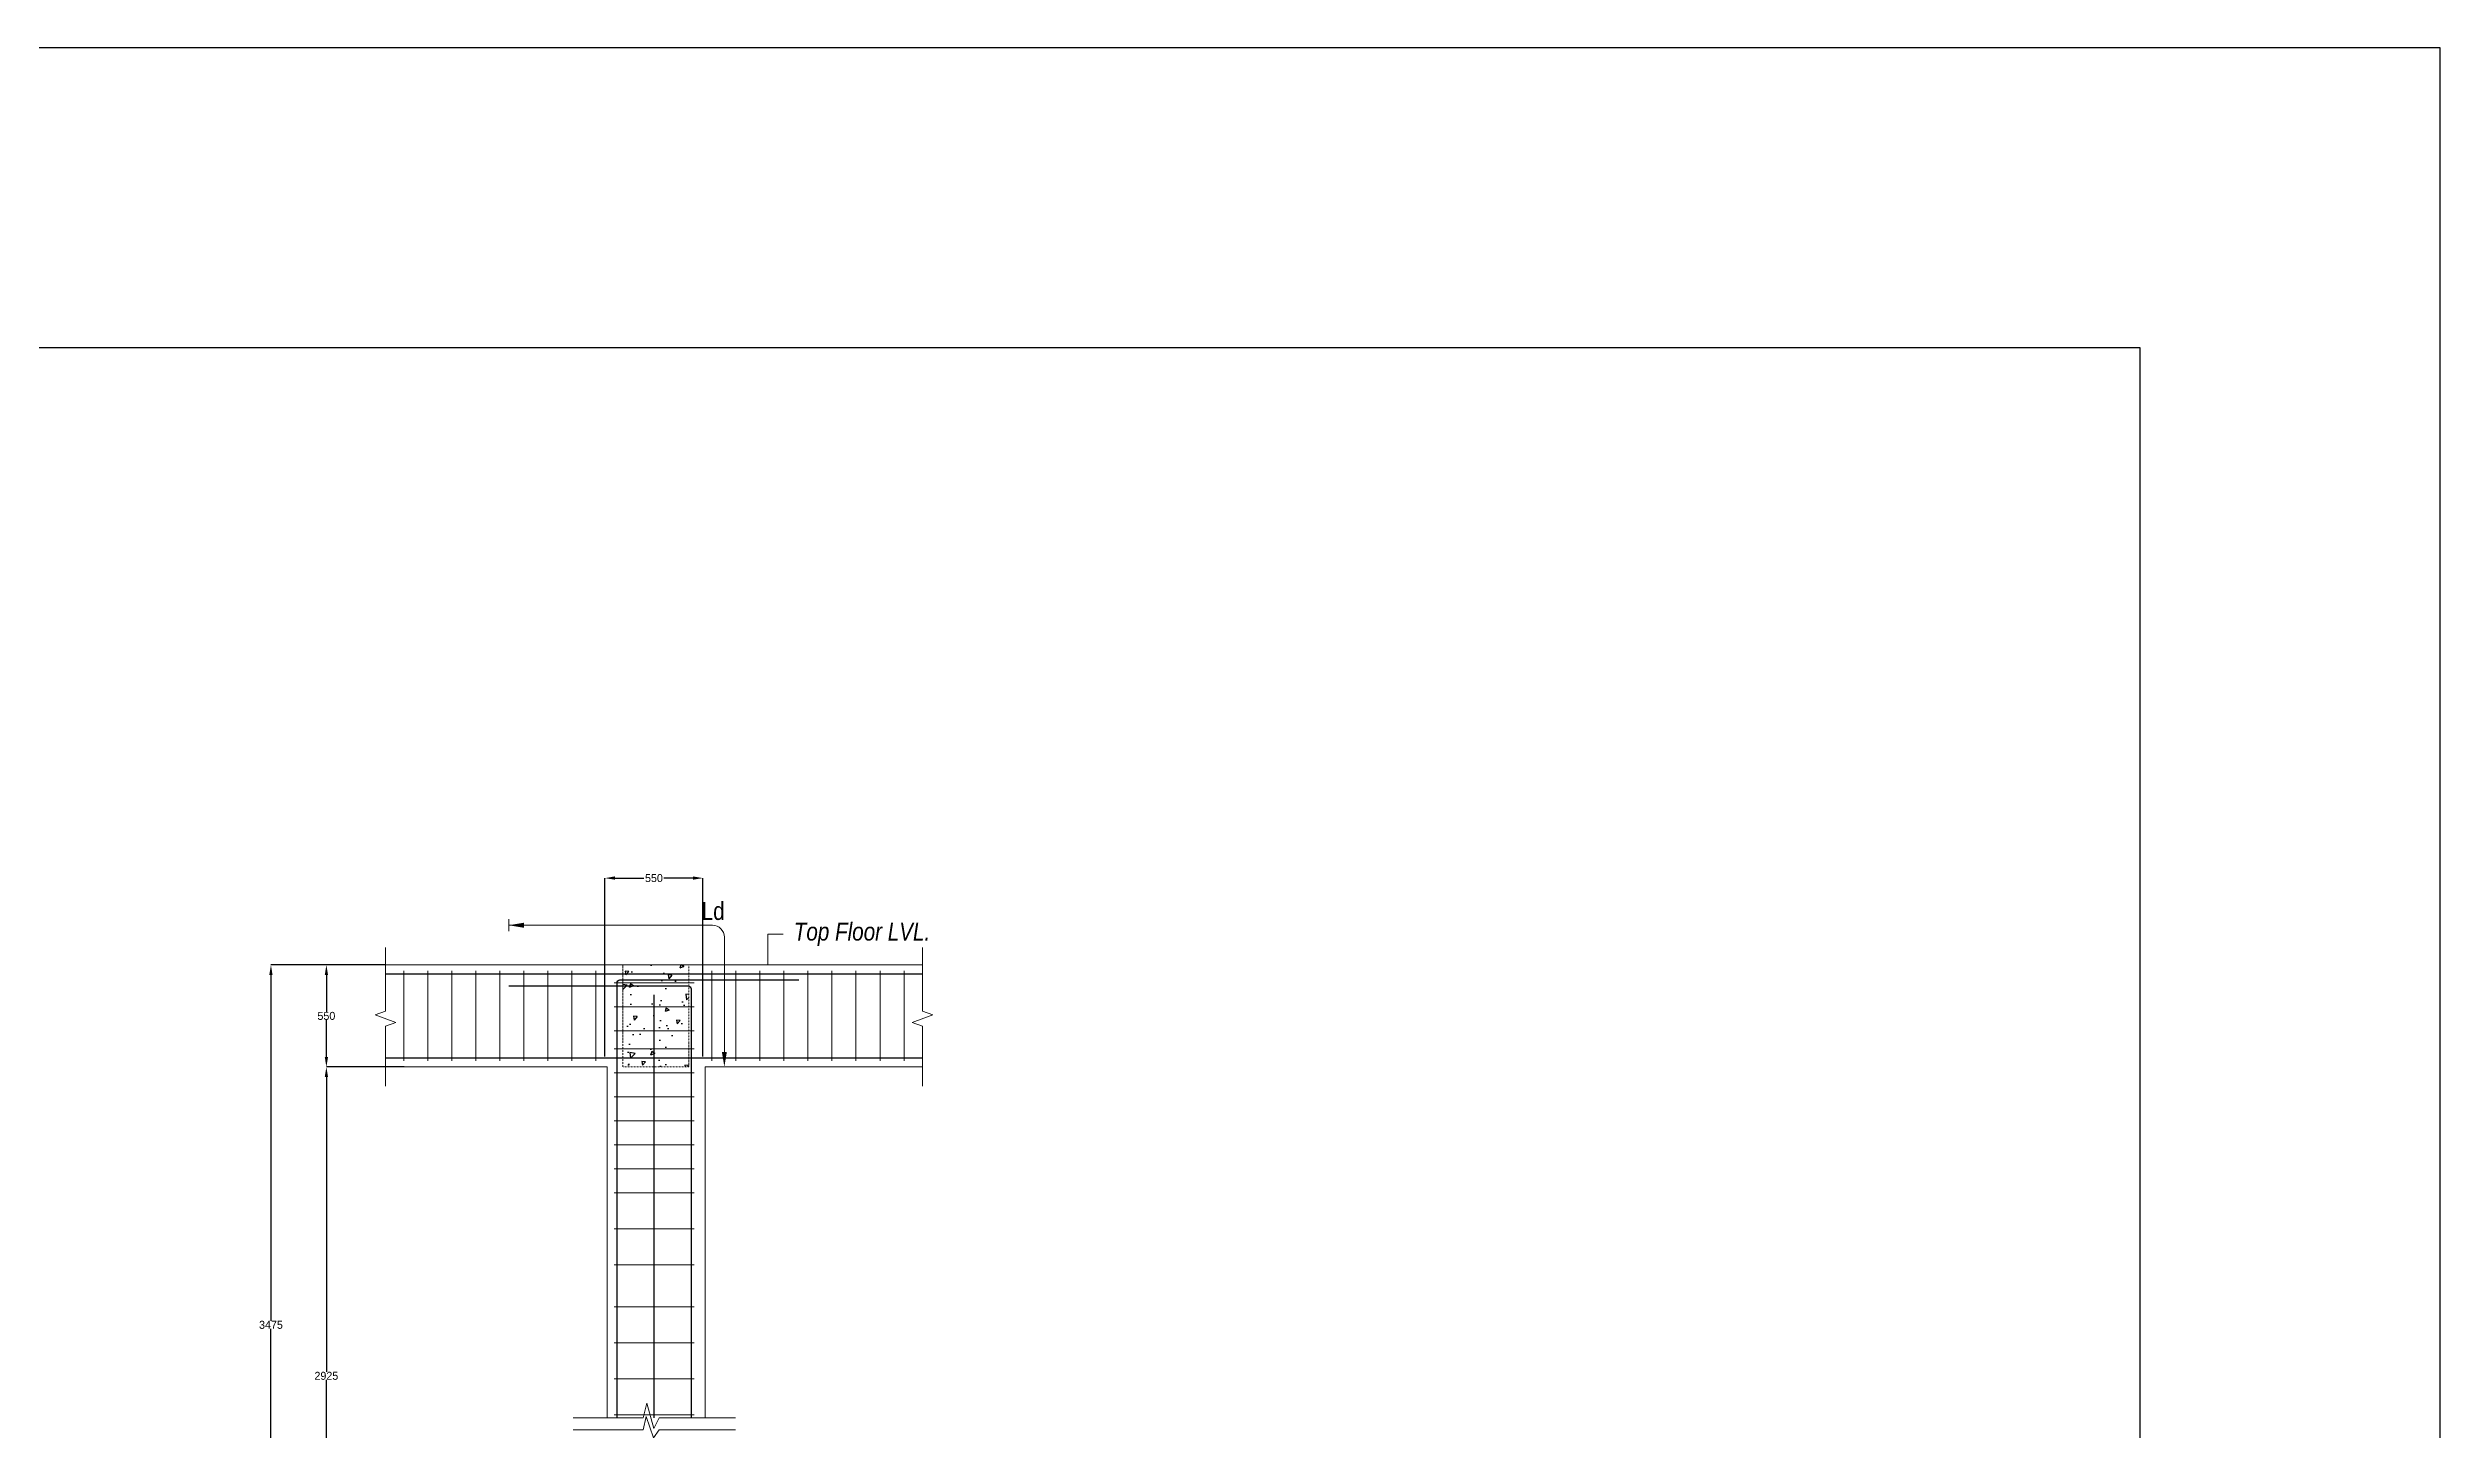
# Model space of a CAD drawing. Header units: inches. Extents: x -301229 to 1083107, y -854236 to 21026.
# Drawn here: x 752903 to 776819, y -299236 to -285418 of the extents above; entities that cross this region are included whole.
import ezdxf

# ---------------------------------------------------------------- set-up
doc = ezdxf.new("R2010")
doc.units = ezdxf.units.IN
doc.header["$MEASUREMENT"] = 0
doc.linetypes.add('ACAD_ISO03W100', pattern=[30, 12, -18])
for name, color, linetype, lineweight in [('00_Beam', 30, 'Continuous', 18), ('00_Beam rebar', 5, 'Continuous', 30), ('00_Column rebar', 221, 'Continuous', 30), ('0_Dimension', 72, 'Continuous', 9), ('0_Hatch', 8, 'Continuous', 0), ('0_Raft', 202, 'Continuous', 18), ('0_Stirrup single line', 61, 'Continuous', 9), ('COLUMN', 2, 'Continuous', 9)]:
    doc.layers.add(name, color=color, linetype=linetype, lineweight=lineweight)
doc.layers.add('HATCH', color=7, linetype='Continuous')
doc.styles.add('PUMORI', font='ARIALN.TTF')
doc.dimstyles.new('1_4', dxfattribs={"dimscale": 4, "dimtxt": 0.8, "dimasz": 0.5, "dimexe": 0.5, "dimexo": 1, "dimgap": 0.25, "dimtad": 1, "dimtoh": 1, "dimdec": 0, "dimzin": 3, "dimdsep": 46, "dimlunit": 3, "dimtxsty": 'PUMORI', "dimblk": 'DOTSMALL', "dimcen": 0, "dimclrd": 5, "dimclre": 5, "dimclrt": 1, "dimadec": 0, "dimazin": 0, "dimtfac": 1, "dimtdec": 0, "dimtix": 1, "dimtmove": 1, "dimatfit": 1, "dimfxl": 0.5, "dimfxlon": 1, "dimfrac": 2, "dimtolj": 1, "dimtzin": 0, "dimlwd": 5, "dimlwe": 5, "dimarcsym": 0})
doc.dimstyles.new('30 scale', dxfattribs={"dimtxt": 80, "dimasz": 100, "dimexe": 0.18, "dimexo": 0.0625, "dimgap": 0.09, "dimtad": 0, "dimtih": 1, "dimtoh": 1, "dimdec": 0, "dimlfac": 0.0333, "dimzin": 0, "dimdsep": 46, "dimlunit": 4, "dimtxsty": 'Standard', "dimcen": 0.09, "dimadec": 0, "dimazin": 0, "dimtfac": 1, "dimtdec": 0, "dimtofl": 0, "dimtmove": 0, "dimatfit": 3, "dimfxl": 1, "dimtolj": 1, "dimtzin": 0, "dimarcsym": 0})

# ---------------------------------------------------------------- blocks, each defined once
blk = doc.blocks.new('*D31')
at = {"layer": '0_Dimension', "color": 0, "lineweight": -2, "transparency": 16777216}
for p, q in [((756464, -295613), (755687, -295613)), ((755687, -295713), (755687, -298663)), ((755687, -301693), (755687, -298743)), ((756468, -301793), (755687, -301793))]:
    blk.add_line(p, q, dxfattribs=at)
at = {"layer": '0_Dimension', "color": 0, "transparency": 16777216}
for points in [[(755671, -295713), (755704, -295713), (755687, -295613)], [(755671, -301693), (755704, -301693), (755687, -301793)]]:
    blk.add_solid(points, dxfattribs=at)
at = {"layer": 'Defpoints', "color": 0, "transparency": 16777216}
for p in [(755687, -295613), (756464, -295613), (756468, -301793)]:
    blk.add_point(p, dxfattribs=at)
at = {"layer": '0_Dimension', "color": 0, "transparency": 16777216, "insert": (755687, -298703), "char_height": 80, "attachment_point": 5}
blk.add_mtext('\\A1;2925', dxfattribs=at)
blk = doc.blocks.new('*D24')
at = {"layer": '0_Dimension', "color": 0, "lineweight": -2, "transparency": 16777216}
for p, q in [((756277, -294593), (755133, -294593)), ((755133, -294693), (755133, -298153)), ((755133, -301693), (755133, -298233)), ((753370, -301793), (755133, -301793))]:
    blk.add_line(p, q, dxfattribs=at)
at = {"layer": '0_Dimension', "color": 0, "transparency": 16777216}
for points in [[(755116, -294693), (755149, -294693), (755133, -294593)], [(755116, -301693), (755149, -301693), (755133, -301793)]]:
    blk.add_solid(points, dxfattribs=at)
at = {"layer": 'Defpoints', "color": 0, "transparency": 16777216}
for p in [(755133, -294593), (756277, -294593), (753369, -301793)]:
    blk.add_point(p, dxfattribs=at)
at = {"layer": '0_Dimension', "color": 0, "transparency": 16777216, "insert": (755133, -298193), "char_height": 80, "attachment_point": 5}
blk.add_mtext('\\A1;3475', dxfattribs=at)
blk = doc.blocks.new('*D26')
at = {"layer": '0_Dimension', "color": 0, "lineweight": -2, "transparency": 16777216}
for p, q in [((758472, -295509), (758472, -293724)), ((758572, -293724), (758862, -293724)), ((759352, -293724), (759062, -293724)), ((759452, -295509), (759452, -293724))]:
    blk.add_line(p, q, dxfattribs=at)
at = {"layer": '0_Dimension', "color": 0, "transparency": 16777216}
for points in [[(758572, -293707), (758572, -293740), (758472, -293724)], [(759352, -293707), (759352, -293740), (759452, -293724)]]:
    blk.add_solid(points, dxfattribs=at)
at = {"layer": 'Defpoints', "color": 0, "transparency": 16777216}
for p in [(759452, -293724), (758472, -295509), (759452, -295509)]:
    blk.add_point(p, dxfattribs=at)
at = {"layer": '0_Dimension', "color": 0, "transparency": 16777216, "insert": (758962, -293724), "char_height": 80, "attachment_point": 5}
blk.add_mtext('\\A1;550', dxfattribs=at)
blk = doc.blocks.new('*D44')
at = {"layer": '0_Dimension', "color": 0, "lineweight": -2, "ltscale": 0.25, "transparency": 16777216}
for p, q in [((756277, -294593), (755687, -294593)), ((755687, -294693), (755687, -295062)), ((755687, -295513), (755687, -295143)), ((756277, -295613), (755687, -295613))]:
    blk.add_line(p, q, dxfattribs=at)
at = {"layer": '0_Dimension', "color": 0, "ltscale": 0.25, "transparency": 16777216}
for points in [[(755671, -294693), (755704, -294693), (755687, -294593)], [(755671, -295513), (755704, -295513), (755687, -295613)]]:
    blk.add_solid(points, dxfattribs=at)
at = {"layer": 'Defpoints', "color": 0, "ltscale": 0.25, "transparency": 16777216}
for p in [(756277, -294593), (755687, -295613), (756277, -295613)]:
    blk.add_point(p, dxfattribs=at)
at = {"layer": '0_Dimension', "color": 0, "ltscale": 0.25, "transparency": 16777216, "insert": (755687, -295103), "char_height": 80, "attachment_point": 5}
blk.add_mtext('\\A1;550', dxfattribs=at)
blk = doc.blocks.new('_DotSmall')
at = {"color": 0, "linetype": 'ByBlock', "const_width": 0.5}
blk.add_lwpolyline([(-0.0625, 0, 1), (0.0625, 0, 1)], format="xyb", close=True, dxfattribs=at)

msp = doc.modelspace()

# ---------------------------------------------------------------- hatches: boundary and pattern name
at = {"layer": 'HATCH'}
h = msp.add_hatch(dxfattribs=at)
h.set_pattern_fill('AR-CONC', color=253, scale=60, angle=180, style=0)
h.set_pattern_definition([(230, (1478674.53, 126791.3), (-430.35611, 37.65128), [45, -495]), (175, (1478674.53, 126791.3), (83.2508, -451.31528), [36, -396]), (280.4514, (1478638.67, 126794.44), (-347.10563, -413.66373), [38.24411, -420.68527]), (226.1842, (1478674.53, 126671.3), (-640.34463, 99.3114), [67.5, -742.5]), (276.6356, (1478621.17, 126679.6), (-560.7976, -584.4707), [57.36617, -631.0278]), (171.1842, (1478674.5, 126671.3), (-560.79717, -584.47116), [54, -594]), (201, (1478614.53, 126701.3), (-358.14423, 241.57133), [45, -495]), (146, (1478614.53, 126701.3), (-145.9892, -435.09003), [36, -396]), (251.4514, (1478584.7, 126721.43), (-504.13358, -193.5183), [38.24411, -420.68527]), (217.5, (1478674.53, 126791.3), (-7.295913, -199.736312), [0, -391.2, 0, -402, 0, -397.5]), (187.5, (1478674.53, 126791.3), (-157.84172, -236.647027), [0, -229.2, 0, -382.2, 0, -151.5]), (147.5, (1478808.33, 126791.3), (-320.293462, 13.532923), [0, -150, 0, -468, 0, -621]), (137.5, (1478868.33, 126791.3), (-349.9117, -60.06299), [0, -195, 0, -310.8, 0, -441])])
h.paths.add_polyline_path([(758650.58, -294592.58), (759310.58, -294592.58), (759310.58, -295612.58), (758650.58, -295612.58)])

# ---------------------------------------------------------------- linework, layer by layer
for points in [[(691642.82, -345650.42), (776818.82, -345650.42), (776818.82, -285418.42), (691642.82, -285418.42)], [(694642.82, -342650.42), (773818.82, -342650.42), (773818.82, -288418.42), (694642.82, -288418.42)]]:
    msp.add_lwpolyline(points, close=True)
at = {"layer": '00_Beam', "color": 12, "linetype": 'ACAD_ISO03W100', "lineweight": 18, "ltscale": 0.25}
msp.add_lwpolyline([(758650.58, -294592.58), (759310.58, -294592.58), (759310.58, -295612.58), (758650.58, -295612.58)], close=True, dxfattribs=at)
at = {"layer": '00_Beam rebar'}
for points in [[(756277.23, -294682.58), (761646.26, -294682.58)], [(756277.23, -295522.58), (761646.26, -295522.58)]]:
    msp.add_lwpolyline(points, dxfattribs=at)
at = {"layer": '00_Column rebar'}
for points in [[(757511.74, -294802.58), (759301.74, -294802.58, -0.33962387), (759335.2, -294832.58), (759335.2, -299122.6)], [(758595.2, -299122.6), (758595.2, -294772.58, -0.50277121), (758621.74, -294742.58), (760411.74, -294742.58)]]:
    msp.add_lwpolyline(points, format="xyb", dxfattribs=at)
msp.add_lwpolyline([(758965.2, -299122.6), (758965.2, -294890.98)], dxfattribs=at)
at = {"layer": '0_Dimension'}
msp.add_lwpolyline([(757511.74, -294135.49), (757511.74, -294255.49)], dxfattribs=at)
msp.add_lwpolyline([(759665.73, -295579.44), (759665.73, -294315.49, 0.41421356), (759545.73, -294195.49), (757511.74, -294195.49)], format="xyb", dxfattribs=at)
for points in [[(757661.74, -294220.49), (757661.74, -294170.49), (757511.74, -294195.49)], [(759690.73, -295462.58), (759640.73, -295462.58), (759665.73, -295612.58)]]:
    msp.add_solid(points, dxfattribs=at)
at = {"layer": '0_Hatch', "linetype": 'Continuous'}
for points in [[(756277.23, -295805.17), (756277.23, -295205.73), (756380.26, -295168.23), (756174.2, -295093.23), (756277.23, -295055.73), (756277.23, -294419.06)], [(761646.26, -295805.17), (761646.26, -295205.73), (761543.23, -295168.23), (761749.29, -295093.23), (761646.26, -295055.73), (761646.26, -294419.06)], [(758154.52, -299122.6), (758855.65, -299122.6), (758889.93, -298976.78), (758962.16, -299230.34), (759014.74, -299122.6), (759775.88, -299122.6)], [(758154.52, -299242.6), (758855.65, -299242.6), (758883.2, -299108.21), (758955.78, -299322), (759014.74, -299242.6), (759775.88, -299242.6)]]:
    msp.add_lwpolyline(points, dxfattribs=at)
at = {"layer": '0_Hatch', "color": 8}
msp.add_lwpolyline([(759733.26, -294592.58), (759973.26, -294592.58)], dxfattribs=at)
at = {"layer": '0_Raft'}
for points in [[(756277.23, -294592.58), (758871.74, -294592.58)], [(758871.74, -294592.58), (761646.26, -294592.58)], [(756277.23, -295612.58), (758493.39, -295612.58)], [(759474.26, -295612.58), (761646.26, -295612.58)]]:
    msp.add_lwpolyline(points, dxfattribs=at)
at = {"layer": '0_Stirrup single line', "color": 120}
for points in [[(756461.74, -295552.58), (756461.74, -294652.58)], [(756701.74, -295552.58), (756701.74, -294652.58)], [(756941.74, -295552.58), (756941.74, -294652.58)], [(757181.74, -295552.58), (757181.74, -294652.58)], [(757421.74, -295552.58), (757421.74, -294652.58)], [(757661.74, -295552.58), (757661.74, -294652.58)], [(757901.74, -295552.58), (757901.74, -294652.58)], [(758141.74, -295552.58), (758141.74, -294652.58)], [(758381.74, -295552.58), (758381.74, -294652.58)], [(759541.74, -295552.58), (759541.74, -294652.58)], [(759781.74, -295552.58), (759781.74, -294652.58)], [(760021.74, -295552.58), (760021.74, -294652.58)], [(760261.74, -295552.58), (760261.74, -294652.58)], [(760501.74, -295552.58), (760501.74, -294652.58)], [(760741.74, -295552.58), (760741.74, -294652.58)], [(760981.74, -295552.58), (760981.74, -294652.58)], [(761221.74, -295552.58), (761221.74, -294652.58)], [(761461.74, -295552.58), (761461.74, -294652.58)]]:
    msp.add_lwpolyline(points, dxfattribs=at)
at = {"layer": '0_Stirrup single line', "color": 230}
for points in [[(759365.2, -294772.58), (758875.2, -294772.58), (758565.2, -294772.58)], [(759365.2, -295012.58), (758875.2, -295012.58), (758565.2, -295012.58)], [(759365.2, -295252.58), (758875.2, -295252.58), (758565.2, -295252.58)], [(759365.2, -295432.58), (758875.2, -295432.58), (758565.2, -295432.58)], [(759365.2, -295672.58), (758875.2, -295672.58), (758565.2, -295672.58)], [(759365.2, -295912.58), (758875.2, -295912.58), (758565.2, -295912.58)], [(759365.2, -296152.58), (758875.2, -296152.58), (758565.2, -296152.58)], [(759365.2, -296392.58), (758875.2, -296392.58), (758565.2, -296392.58)], [(759365.2, -296632.58), (758875.2, -296632.58), (758565.2, -296632.58)], [(759365.2, -296872.58), (758875.2, -296872.58), (758565.2, -296872.58)], [(759365.2, -296872.6), (758875.2, -296872.6), (758565.2, -296872.6)], [(759365.2, -297232.6), (758875.2, -297232.6), (758565.2, -297232.6)], [(759365.2, -297592.6), (758875.2, -297592.6), (758565.2, -297592.6)], [(759365.2, -298012.6), (758875.2, -298012.6), (758565.2, -298012.6)], [(759365.2, -298372.6), (758875.2, -298372.6), (758565.2, -298372.6)], [(759365.2, -298732.6), (758875.2, -298732.6), (758565.2, -298732.6)], [(759365.2, -299092.6), (758875.2, -299092.6), (758565.2, -299092.6)]]:
    msp.add_lwpolyline(points, dxfattribs=at)
at = {"layer": 'COLUMN'}
for points in [[(758493.39, -299122.6), (758493.39, -295612.58)], [(759473.39, -299122.6), (759474.26, -295612.58)]]:
    msp.add_lwpolyline(points, dxfattribs=at)

# ---------------------------------------------------------------- texts
at = {"layer": '0_Dimension', "color": 1, "char_height": 180, "style": 'PUMORI'}
for s, insert, attachment_point in [('\\A1;Ld', (759553.88, -294053.95), 5), ('\\A1;{\\fArial Narrow|b0|i1|c0|p34;Top Floor LVL.}', (760359.64, -294285.92), 4)]:
    msp.add_mtext(s, dxfattribs=dict(at, insert=insert, attachment_point=attachment_point))

# ---------------------------------------------------------------- dimensions: what is measured, and where the dimension line sits
at = {"layer": '0_Dimension'}
dim = msp.add_linear_dim(base=(759451.74, -293723.82), p1=(758471.74, -295509.17), p2=(759451.74, -295509.17), text='550', dimstyle='30 scale', dxfattribs=at)
dim.commit()
dim.dimension.update_dxf_attribs({"geometry": '*D26', "text_midpoint": (758961.74, -293723.82)})
for base, p1, p2, text, picture, middle in [((755132.77, -294592.58), (753369.49, -301792.6), (756277.23, -294592.58), '3475', '*D24', (755132.77, -298192.59)), ((755687.32, -295612.58), (756467.77, -301792.6), (756464.32, -295612.58), '2925', '*D31', (755687.32, -298702.59))]:
    dim = msp.add_linear_dim(base=base, p1=p1, p2=p2, angle=90, text=text, dimstyle='30 scale', dxfattribs=at)
    dim.commit()
    dim.dimension.update_dxf_attribs({"geometry": picture, "text_midpoint": middle})
at = {"layer": '0_Dimension', "ltscale": 0.25}
dim = msp.add_linear_dim(base=(755687.32, -295612.58), p1=(756277.23, -294592.58), p2=(756277.23, -295612.58), angle=90, text='550', dimstyle='30 scale', dxfattribs=at)
dim.commit()
dim.dimension.update_dxf_attribs({"geometry": '*D44', "text_midpoint": (755687.32, -295102.58)})

# ---------------------------------------------------------------- leaders
at = {"layer": '0_Hatch', "color": 8}
msp.add_leader([(760098.83, -294592.58), (760098.83, -294285.92), (760253.59, -294285.92)], dimstyle='1_4', dxfattribs=at)
msp.add_leader([(760098.83, -294592.58), (760098.83, -294285.92), (760253.59, -294285.92)], dimstyle='1_4', dxfattribs=at)

doc.saveas('drawing.dxf')
